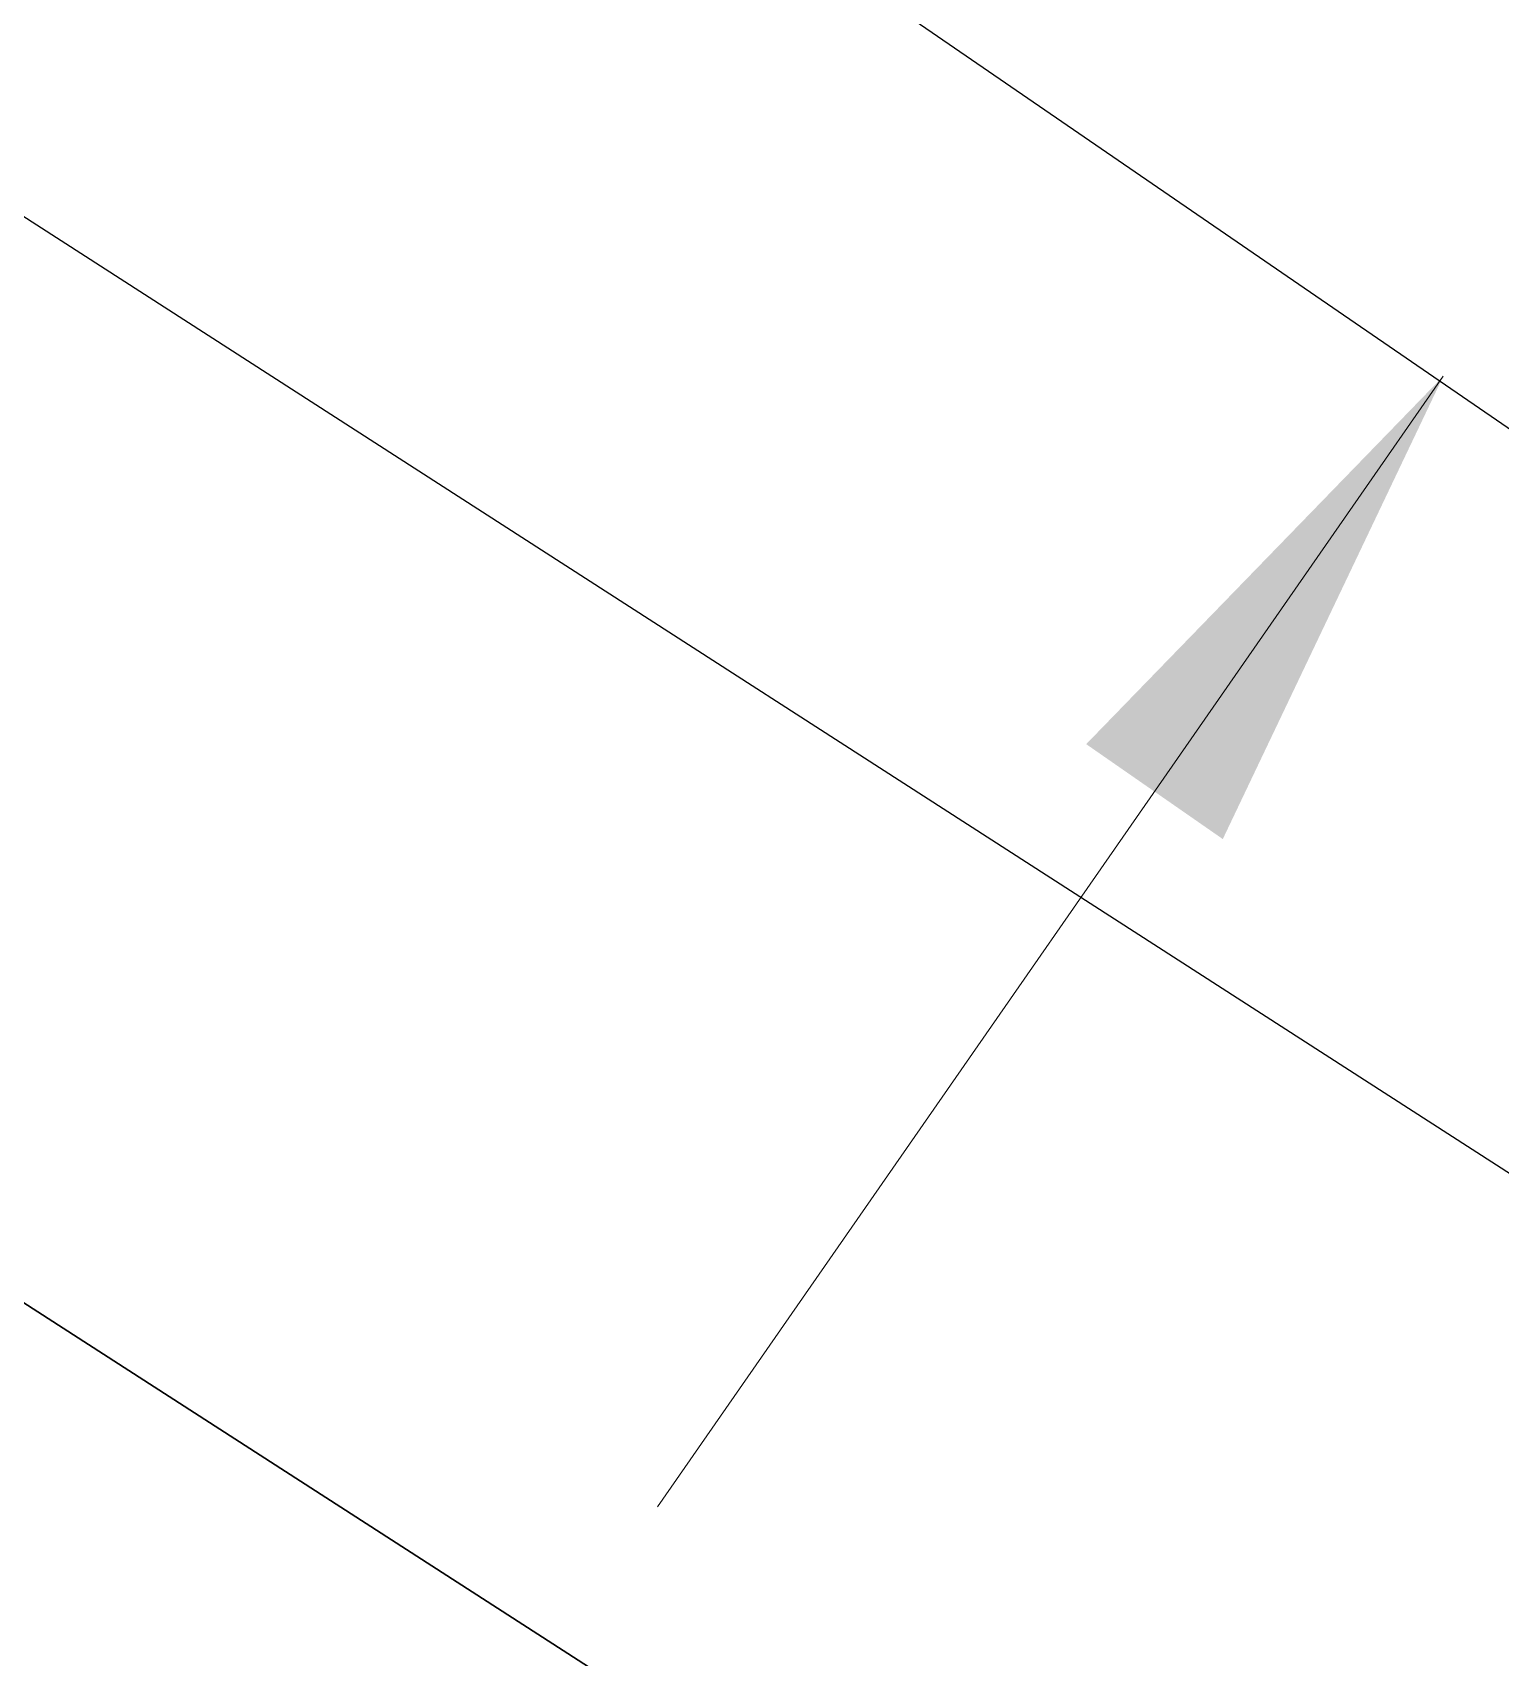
# Model space of a CAD drawing. Extents: x 363066 to 375462, y 6077936 to 6083550.
# Drawn here: x 373154.3 to 373183.32, y 6080045.81 to 6080077.93 of the extents above; entities that cross this region are included whole.
import ezdxf

# ---------------------------------------------------------------- set-up
doc = ezdxf.new("R2010")
doc.units = 0
doc.header["$LTSCALE"] = 5
doc.layers.add('C-RW', color=13, linetype='Continuous')
doc.layers.add('F-RW', color=190, linetype='Continuous')
doc.layers.add('F-RW-T', color=190, linetype='Continuous', lineweight=9)
doc.styles.add('80CG', font='ARIALN.TTF', dxfattribs={"height": 10})
doc.dimstyles.new('Compass 5 000', dxfattribs={"dimscale": 5, "dimtxt": 9, "dimasz": 2, "dimexe": 0.2, "dimexo": 0.0625, "dimgap": 0.5, "dimtad": 0, "dimtih": 1, "dimtoh": 1, "dimzin": 0, "dimdsep": 46, "dimtxsty": '80CG', "dimcen": 0.1, "dimse1": 1, "dimse2": 1, "dimclrd": 256, "dimclrt": 256, "dimaunit": 1, "dimadec": 4, "dimazin": 0, "dimtfac": 0.06, "dimtofl": 0, "dimtmove": 0, "dimatfit": 1, "dimfxl": 0.2, "dimtolj": 1, "dimtzin": 0, "dimlwd": -1, "dimarcsym": 0})

msp = doc.modelspace()

# ---------------------------------------------------------------- linework, layer by layer
at = {"layer": 'C-RW', "flags": 128}
msp.add_lwpolyline([(372290.68, 6080739.519), (372426.752, 6080614.411), (372502.392, 6080551.173), (372571.244, 6080505.005), (372862.374, 6080304.127), (372892.195, 6080281.964), (372929.83, 6080239.809), (372945.333, 6080222.443), (372952.368, 6080214.563), (372958.81, 6080207.348), (372968.609, 6080196.371), (373013.427, 6080146.971), (373019.237, 6080140.567), (373021.028, 6080138.593), (373274.089, 6079975.513), (373323.079, 6079943.943), (373488.715, 6079837.215), (373654.159, 6079766.881), (373722.123, 6079720.432), (373751.732, 6079700.197), (374115.481, 6079451.605)], dxfattribs=at)
at = {"layer": 'F-RW', "flags": 128}
for points in [[(374124.202, 6079463.814), (373752.233, 6079718.024), (373722.624, 6079738.259), (373661.396, 6079780.103), (373652.826, 6079783.746), (373512.927, 6079843.221), (373368.869, 6079942.643), (373323.081, 6079974.121), (373080.319, 6080141.023), (373046.054, 6080164.58), (372995.018, 6080220.834), (372991.784, 6080223.36), (372978.984, 6080233.466), (372975.788, 6080235.852), (372930.713, 6080271.057), (372887.618, 6080304.86), (372886.407, 6080305.391), (372885.235, 6080306.577), (372579.681, 6080517.408), (372511.405, 6080563.191), (372436.644, 6080625.694), (372365.975, 6080689.559), (372300.982, 6080750.422)], [(374115.481, 6079451.605), (373751.732, 6079700.197), (373722.123, 6079720.432), (373654.159, 6079766.881), (373488.715, 6079837.215), (373323.078, 6079943.943), (373274.088, 6079975.513), (373021.028, 6080138.593), (373019.237, 6080140.567), (373013.427, 6080146.971), (372968.609, 6080196.371), (372958.265, 6080206.863), (372951.752, 6080213.469), (372944.45, 6080220.876), (372929.717, 6080235.82), (372862.374, 6080304.127), (372571.244, 6080505.005), (372502.392, 6080551.173), (372426.752, 6080614.411), (372290.68, 6080739.519)], [(373032.726, 6080152.488), (373309.045, 6079974.52), (373358.064, 6079942.95), (373512.927, 6079843.221), (373652.826, 6079783.746), (373661.396, 6079780.103), (373722.624, 6079738.259), (373752.233, 6079718.024), (374124.202, 6079463.814)]]:
    msp.add_lwpolyline(points, dxfattribs=at)

# ---------------------------------------------------------------- leaders
at = {"layer": 'F-RW-T'}
msp.add_leader([(373182.186, 6080071.136), (373166.653, 6080048.788)], dimstyle='Compass 5 000', override={"dimtxsty": '80CG'}, dxfattribs=at)

doc.saveas('drawing.dxf')
